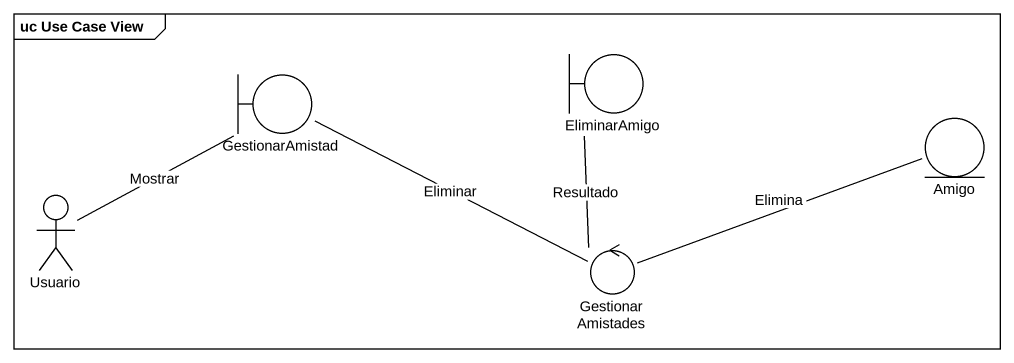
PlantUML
@startuml
mainframe uc Use Case View
boundary EliminarAmigo
boundary GestionarAmistad
entity Amigo
actor Usuario
control GestionarAmistades
GestionarAmistad -right- GestionarAmistades : Eliminar
Usuario -up- GestionarAmistad : Mostrar
GestionarAmistades -up- EliminarAmigo : Resultado
GestionarAmistades -right- Amigo : Elimina
@enduml
